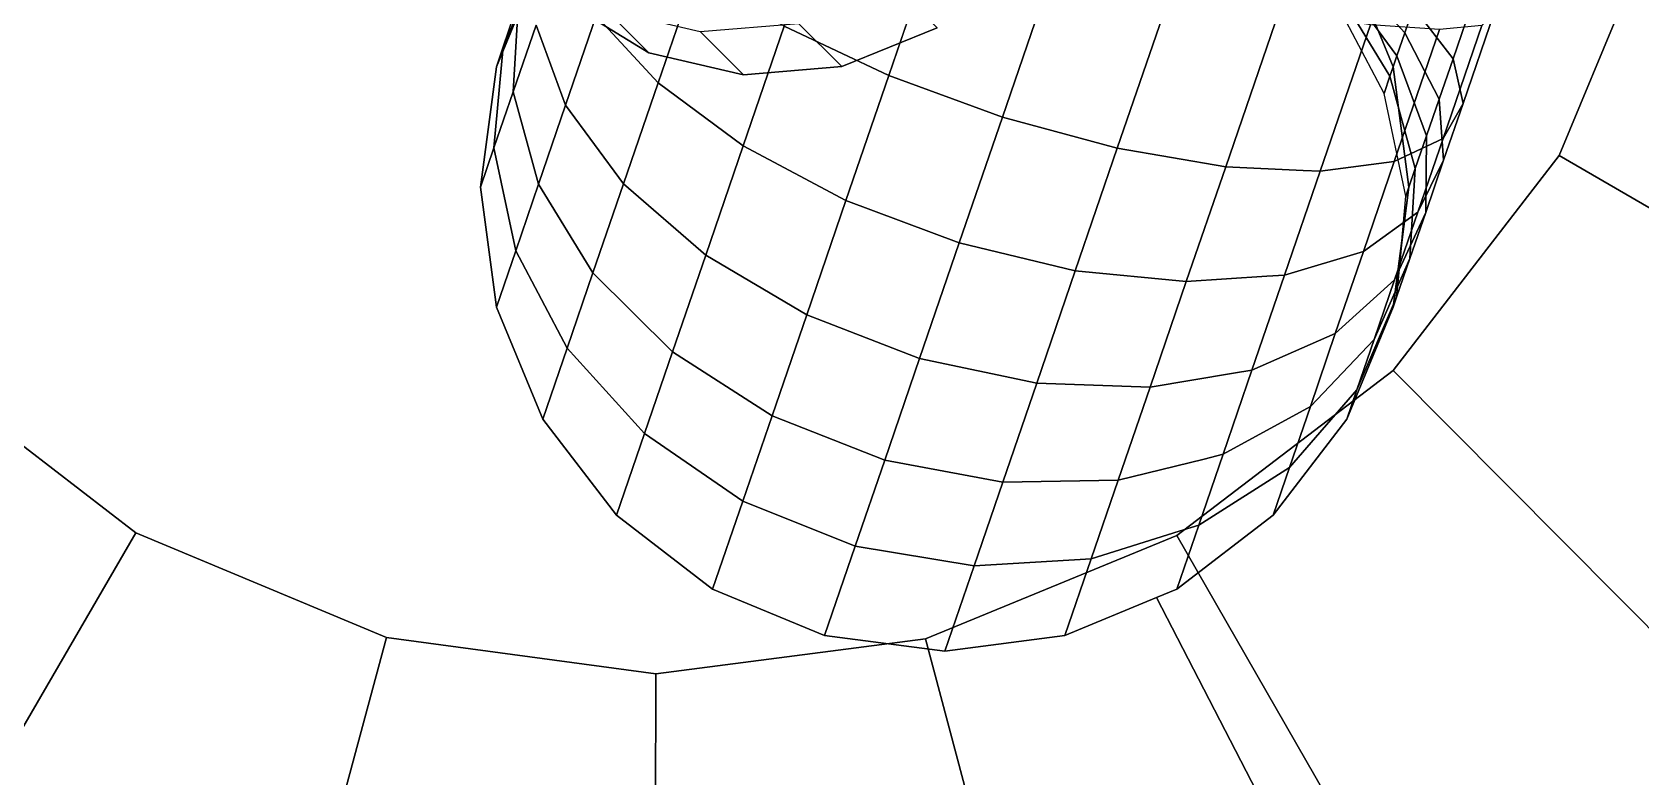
# Model space of a CAD drawing. Header units: metres. Extents: x -6.68 to -1.02, y 9.96 to 15.61.
# Drawn here: x -4.194 to -3.224, y 12.08 to 12.529 of the extents above; entities that cross this region are included whole.
import ezdxf

# ---------------------------------------------------------------- set-up
doc = ezdxf.new("R2010")
doc.units = ezdxf.units.M

msp = doc.modelspace()

# ---------------------------------------------------------------- linework, layer by layer
at = {"layer": '[Color_000]'}
for points, invisible_edges in [([(-3.8177, 12.1419, 1.2), (-3.97711, 13.37703, 1.2), (-3.8145, 13.39801, 1.2)], 13), ([(-3.8177, 12.1419, 1.2), (-3.8145, 13.39801, 1.2), (-3.65509, 12.16288, 1.2)], 3), ([(-3.65509, 12.16288, 1.2), (-3.8145, 13.39801, 1.2), (-3.652, 13.3762, 1.2)], 13), ([(-3.9802, 12.16371, 1.2), (-4.08225, 13.33379, 1.2), (-3.97711, 13.37703, 1.2)], 13), ([(-3.9802, 12.16371, 1.2), (-3.97711, 13.37703, 1.2), (-3.8177, 12.1419, 1.2)], 3), ([(-3.65509, 12.16288, 1.2), (-3.652, 13.3762, 1.2), (-3.54995, 12.20612, 1.2)], 3), ([(-3.54995, 12.20612, 1.2), (-3.652, 13.3762, 1.2), (-3.50068, 13.31307, 1.2)], 13), ([(-3.9802, 12.16371, 1.2), (-4.12874, 13.31467, 1.2), (-4.08225, 13.33379, 1.2)], 13), ([(-4.13151, 12.22684, 1.2), (-4.25907, 13.21519, 1.2), (-4.12874, 13.31467, 1.2)], 13), ([(-4.13151, 12.22684, 1.2), (-4.12874, 13.31467, 1.2), (-3.9802, 12.16371, 1.2)], 3), ([(-3.54995, 12.20612, 1.2), (-3.50068, 13.31307, 1.2), (-3.50345, 12.22524, 1.2)], 3), ([(-3.50345, 12.22524, 1.2), (-3.50068, 13.31307, 1.2), (-3.37313, 12.32472, 1.2)], 3), ([(-3.37313, 12.32472, 1.2), (-3.50068, 13.31307, 1.2), (-3.37086, 13.21293, 1.2)], 13), ([(-4.26133, 12.32698, 1.2), (-4.25907, 13.21519, 1.2), (-4.13151, 12.22684, 1.2)], 3), ([(-3.37313, 12.32472, 1.2), (-3.37086, 13.21293, 1.2), (-3.27298, 12.45454, 1.2)], 3), ([(-3.27298, 12.45454, 1.2), (-3.37086, 13.21293, 1.2), (-3.27139, 13.0826, 1.2)], 13), ([(-3.27298, 12.45454, 1.2), (-3.27139, 13.0826, 1.2), (-3.20986, 12.60586, 1.2)], 3), ([(-3.67727, 12.50267, -10.44227), (-3.71345, 12.61072, -10.44164), (-3.74033, 12.53238, -10.42021)], 1), ([(-3.71345, 12.61072, -10.44164), (-3.67727, 12.50267, -10.44227), (-3.64725, 12.59017, -10.46621)], 1), ([(-3.60874, 12.47759, -10.44658), (-3.64725, 12.59017, -10.46621), (-3.67727, 12.50267, -10.44227)], 1), ([(-3.64725, 12.59017, -10.46621), (-3.60874, 12.47759, -10.44658), (-3.57672, 12.57094, -10.47212)], 1), ([(-3.88598, 12.57546, -10.04849), (-3.91396, 12.50793, -4.16), (-3.91396, 12.50793, -10.06771)], 1), ([(-3.91396, 12.50793, -4.16), (-3.88598, 12.57546, -10.04849), (-3.88598, 12.57546, -4.16)], 1), ([(-3.9098, 12.52003, -10.09031), (-3.88598, 12.57546, -10.04849), (-3.91396, 12.50793, -10.06771)], 1), ([(-3.88598, 12.57546, -10.04849), (-3.9098, 12.52003, -10.09031), (-3.88584, 12.57588, -10.04926)], 1), ([(-3.90052, 12.54711, -10.12603), (-3.88584, 12.57588, -10.04926), (-3.9098, 12.52003, -10.09031)], 1), ([(-3.40101, 12.57546, -4.16), (-3.37304, 12.50793, -10.01064), (-3.37304, 12.50793, -4.16)], 1), ([(-3.37304, 12.50793, -10.01064), (-3.40101, 12.57546, -4.16), (-3.37304, 12.50793, -10.02148)], 3), ([(-3.37304, 12.50793, -10.02148), (-3.40101, 12.57546, -4.16), (-3.40101, 12.57546, -10.00704)], 3), ([(-3.82196, 12.51646, -4.1736), (-3.89874, 12.57343, -4.64124), (-3.84806, 12.54256, -4.64866)], 1), ([(-3.89874, 12.57343, -4.64124), (-3.82196, 12.51646, -4.1736), (-3.8728, 12.54749, -4.16911)], 1), ([(-3.53943, 12.45884, -10.43285), (-3.57672, 12.57094, -10.47212), (-3.60874, 12.47759, -10.44658)], 1), ([(-3.57672, 12.57094, -10.47212), (-3.53943, 12.45884, -10.43285), (-3.50667, 12.55435, -10.45897)], 1), ([(-3.36597, 12.52855, -10.02655), (-3.40564, 12.56196, -9.9734), (-3.40326, 12.5689, -9.97814)], 1), ([(-3.40326, 12.5689, -9.97814), (-3.36075, 12.54375, -10.0336), (-3.36597, 12.52855, -10.02655)], 1), ([(-3.79363, 12.56469, -10.3819), (-3.8537, 12.53866, -10.30268), (-3.8164, 12.49831, -10.35109)], 1), ([(-3.76503, 12.46037, -10.38679), (-3.79363, 12.56469, -10.3819), (-3.8164, 12.49831, -10.35109)], 1), ([(-3.79363, 12.56469, -10.3819), (-3.76503, 12.46037, -10.38679), (-3.74033, 12.53238, -10.42021)], 1), ([(-3.67389, 12.55719, -4.65073), (-3.70568, 12.50816, -4.18045), (-3.73168, 12.53416, -4.65357)], 1), ([(-3.70568, 12.50816, -4.18045), (-3.67389, 12.55719, -4.65073), (-3.64816, 12.53145, -4.18233)], 1), ([(-3.37497, 12.50229, -10.00526), (-3.40952, 12.55066, -9.96073), (-3.40774, 12.55583, -9.96755)], 1), ([(-3.37075, 12.51461, -10.01702), (-3.40774, 12.55583, -9.96755), (-3.40564, 12.56196, -9.9734)], 1), ([(-3.40774, 12.55583, -9.96755), (-3.37304, 12.50793, -10.01064), (-3.37497, 12.50229, -10.00526)], 1), ([(-3.37304, 12.50793, -10.01064), (-3.40774, 12.55583, -9.96755), (-3.37075, 12.51461, -10.01702)], 3), ([(-3.40564, 12.56196, -9.9734), (-3.36597, 12.52855, -10.02655), (-3.37075, 12.51461, -10.01702)], 1), ([(-3.9098, 12.52003, -10.09031), (-3.90378, 12.49294, -10.17533), (-3.90052, 12.54711, -10.12603)], 1), ([(-3.88999, 12.53316, -10.21374), (-3.90052, 12.54711, -10.12603), (-3.90378, 12.49294, -10.17533)], 1), ([(-3.47405, 12.44771, -10.402), (-3.50667, 12.55435, -10.45897), (-3.53943, 12.45884, -10.43285)], 1), ([(-3.50667, 12.55435, -10.45897), (-3.47405, 12.44771, -10.402), (-3.44187, 12.54153, -10.42767)], 1), ([(-3.40952, 12.55066, -9.96073), (-3.37497, 12.50229, -10.00526), (-3.37853, 12.49191, -9.99156)], 1), ([(-3.36075, 12.54375, -10.0336), (-3.32323, 12.55286, -10.10659), (-3.33695, 12.51286, -10.09565)], 1), ([(-3.31216, 12.54048, -10.1785), (-3.33695, 12.51286, -10.09565), (-3.32323, 12.55286, -10.10659)], 1), ([(-3.8537, 12.53866, -10.30268), (-3.88999, 12.53316, -10.21374), (-3.87218, 12.48479, -10.26584)], 1), ([(-3.87218, 12.48479, -10.26584), (-3.8164, 12.49831, -10.35109), (-3.8537, 12.53866, -10.30268)], 1), ([(-3.76496, 12.50305, -4.17747), (-3.84806, 12.54256, -4.64866), (-3.79108, 12.52917, -4.65287)], 1), ([(-3.84806, 12.54256, -4.64866), (-3.76496, 12.50305, -4.17747), (-3.82196, 12.51646, -4.1736)], 1), ([(-3.42741, 12.44545, -10.36447), (-3.44187, 12.54153, -10.42767), (-3.47405, 12.44771, -10.402)], 1), ([(-3.44187, 12.54153, -10.42767), (-3.42741, 12.44545, -10.36447), (-3.39674, 12.53484, -10.38892)], 3), ([(-3.33695, 12.51286, -10.09565), (-3.36597, 12.52855, -10.02655), (-3.36075, 12.54375, -10.0336)], 1), ([(-3.33695, 12.51286, -10.09565), (-3.31216, 12.54048, -10.1785), (-3.33088, 12.48591, -10.16357)], 1), ([(-3.31959, 12.53281, -10.25135), (-3.33088, 12.48591, -10.16357), (-3.31216, 12.54048, -10.1785)], 1), ([(-3.90378, 12.49294, -10.17533), (-3.87218, 12.48479, -10.26584), (-3.88999, 12.53316, -10.21374)], 1), ([(-3.70568, 12.50816, -4.18045), (-3.79108, 12.52917, -4.65287), (-3.73168, 12.53416, -4.65357)], 1), ([(-3.79108, 12.52917, -4.65287), (-3.70568, 12.50816, -4.18045), (-3.76496, 12.50305, -4.17747)], 1), ([(-3.70308, 12.42742, -10.40734), (-3.74033, 12.53238, -10.42021), (-3.76503, 12.46037, -10.38679)], 1), ([(-3.74033, 12.53238, -10.42021), (-3.70308, 12.42742, -10.40734), (-3.67727, 12.50267, -10.44227)], 1), ([(-3.39674, 12.53484, -10.38892), (-3.42741, 12.44545, -10.36447), (-3.41706, 12.44495, -10.35615)], 13), ([(-3.39674, 12.53484, -10.38892), (-3.41706, 12.44495, -10.35615), (-3.38674, 12.53336, -10.38033)], 1), ([(-3.37235, 12.45075, -10.29841), (-3.38674, 12.53336, -10.38033), (-3.41706, 12.44495, -10.35615)], 1), ([(-3.38674, 12.53336, -10.38033), (-3.37235, 12.45075, -10.29841), (-3.34503, 12.53038, -10.32019)], 1), ([(-3.34295, 12.46472, -10.23273), (-3.34503, 12.53038, -10.32019), (-3.37235, 12.45075, -10.29841)], 1), ([(-3.34529, 12.48854, -10.08437), (-3.37075, 12.51461, -10.01702), (-3.36597, 12.52855, -10.02655)], 1), ([(-3.36597, 12.52855, -10.02655), (-3.33695, 12.51286, -10.09565), (-3.34529, 12.48854, -10.08437)], 1), ([(-3.34503, 12.53038, -10.32019), (-3.34295, 12.46472, -10.23273), (-3.31959, 12.53281, -10.25135)], 1), ([(-3.33088, 12.48591, -10.16357), (-3.31959, 12.53281, -10.25135), (-3.34295, 12.46472, -10.23273)], 1), ([(-3.91396, 12.50793, -10.06771), (-3.91541, 12.45904, -10.13062), (-3.9098, 12.52003, -10.09031)], 1), ([(-3.90378, 12.49294, -10.17533), (-3.9098, 12.52003, -10.09031), (-3.91541, 12.45904, -10.13062)], 1), ([(-3.91541, 12.45904, -10.13062), (-3.91396, 12.50793, -10.06771), (-3.9235, 12.43546, -10.08658)], 1), ([(-3.91396, 12.50793, -10.06771), (-3.9235, 12.43546, -4.16), (-3.9235, 12.43546, -10.08658)], 1), ([(-3.9235, 12.43546, -4.16), (-3.91396, 12.50793, -10.06771), (-3.91396, 12.50793, -4.16)], 1), ([(-3.35294, 12.46625, -10.06912), (-3.37497, 12.50229, -10.00526), (-3.37304, 12.50793, -10.01064)], 13), ([(-3.35294, 12.46625, -10.06912), (-3.37304, 12.50793, -10.01064), (-3.37075, 12.51461, -10.01702)], 1), ([(-3.37304, 12.50793, -4.16), (-3.3635, 12.43546, -10.03569), (-3.3635, 12.43546, -4.16)], 1), ([(-3.3635, 12.43546, -10.03569), (-3.37304, 12.50793, -4.16), (-3.3635, 12.43546, -10.03872)], 3), ([(-3.3635, 12.43546, -10.03872), (-3.37304, 12.50793, -4.16), (-3.37304, 12.50793, -10.02148)], 3), ([(-3.37304, 12.50793, -10.02148), (-3.37304, 12.50793, -4.16), (-3.37304, 12.50793, -10.01064)], 1), ([(-3.37075, 12.51461, -10.01702), (-3.34529, 12.48854, -10.08437), (-3.35294, 12.46625, -10.06912)], 1), ([(-3.33088, 12.48591, -10.16357), (-3.34529, 12.48854, -10.08437), (-3.33695, 12.51286, -10.09565)], 1), ([(-3.8164, 12.49831, -10.35109), (-3.87218, 12.48479, -10.26584), (-3.83728, 12.43744, -10.30946)], 1), ([(-3.78768, 12.39434, -10.34163), (-3.8164, 12.49831, -10.35109), (-3.83728, 12.43744, -10.30946)], 1), ([(-3.8164, 12.49831, -10.35109), (-3.78768, 12.39434, -10.34163), (-3.76503, 12.46037, -10.38679)], 1), ([(-3.63477, 12.4017, -10.41136), (-3.67727, 12.50267, -10.44227), (-3.70308, 12.42742, -10.40734)], 1), ([(-3.67727, 12.50267, -10.44227), (-3.63477, 12.4017, -10.41136), (-3.60874, 12.47759, -10.44658)], 1), ([(-3.3597, 12.44654, -10.0503), (-3.37853, 12.49191, -9.99156), (-3.37497, 12.50229, -10.00526)], 1), ([(-3.37497, 12.50229, -10.00526), (-3.35294, 12.46625, -10.06912), (-3.3597, 12.44654, -10.0503)], 1), ([(-3.91541, 12.45904, -10.13062), (-3.88851, 12.43719, -10.22037), (-3.90378, 12.49294, -10.17533)], 1), ([(-3.87218, 12.48479, -10.26584), (-3.90378, 12.49294, -10.17533), (-3.88851, 12.43719, -10.22037)], 1), ([(-3.37853, 12.49191, -9.99156), (-3.3635, 12.43546, -10.03569), (-3.36539, 12.42993, -10.02839)], 1), ([(-3.3635, 12.43546, -10.03569), (-3.37853, 12.49191, -9.99156), (-3.3597, 12.44654, -10.0503)], 3), ([(-3.34264, 12.45161, -10.14765), (-3.35294, 12.46625, -10.06912), (-3.34529, 12.48854, -10.08437)], 1), ([(-3.34529, 12.48854, -10.08437), (-3.33088, 12.48591, -10.16357), (-3.34264, 12.45161, -10.14765)], 1), ([(-3.88851, 12.43719, -10.22037), (-3.83728, 12.43744, -10.30946), (-3.87218, 12.48479, -10.26584)], 1), ([(-3.34295, 12.46472, -10.23273), (-3.34264, 12.45161, -10.14765), (-3.33088, 12.48591, -10.16357)], 1), ([(-3.56477, 12.38497, -10.39856), (-3.60874, 12.47759, -10.44658), (-3.63477, 12.4017, -10.41136)], 1), ([(-3.60874, 12.47759, -10.44658), (-3.56477, 12.38497, -10.39856), (-3.53943, 12.45884, -10.43285)], 1), ([(-3.9235, 12.43546, -10.08658), (-3.90227, 12.39706, -10.16745), (-3.91541, 12.45904, -10.13062)], 1), ([(-3.88851, 12.43719, -10.22037), (-3.91541, 12.45904, -10.13062), (-3.90227, 12.39706, -10.16745)], 1), ([(-3.72675, 12.35841, -10.36015), (-3.76503, 12.46037, -10.38679), (-3.78768, 12.39434, -10.34163)], 1), ([(-3.76503, 12.46037, -10.38679), (-3.72675, 12.35841, -10.36015), (-3.70308, 12.42742, -10.40734)], 1), ([(-3.49784, 12.37837, -10.36982), (-3.53943, 12.45884, -10.43285), (-3.56477, 12.38497, -10.39856)], 1), ([(-3.53943, 12.45884, -10.43285), (-3.49784, 12.37837, -10.36982), (-3.47405, 12.44771, -10.402)], 1), ([(-3.37235, 12.45075, -10.29841), (-3.3582, 12.42026, -10.21209), (-3.34295, 12.46472, -10.23273)], 1), ([(-3.35343, 12.42016, -10.12614), (-3.3597, 12.44654, -10.0503), (-3.35294, 12.46625, -10.06912)], 1), ([(-3.34264, 12.45161, -10.14765), (-3.34295, 12.46472, -10.23273), (-3.3582, 12.42026, -10.21209)], 1), ([(-3.35294, 12.46625, -10.06912), (-3.34264, 12.45161, -10.14765), (-3.35343, 12.42016, -10.12614)], 1), ([(-3.41706, 12.44495, -10.35615), (-3.39091, 12.39664, -10.2733), (-3.37235, 12.45075, -10.29841)], 1), ([(-3.3582, 12.42026, -10.21209), (-3.37235, 12.45075, -10.29841), (-3.39091, 12.39664, -10.2733)], 1), ([(-3.3582, 12.42026, -10.21209), (-3.35343, 12.42016, -10.12614), (-3.34264, 12.45161, -10.14765)], 1), ([(-3.4493, 12.38163, -10.33485), (-3.47405, 12.44771, -10.402), (-3.49784, 12.37837, -10.36982)], 1), ([(-3.47405, 12.44771, -10.402), (-3.4493, 12.38163, -10.33485), (-3.42741, 12.44545, -10.36447)], 3), ([(-3.42741, 12.44545, -10.36447), (-3.4493, 12.38163, -10.33485), (-3.43854, 12.38235, -10.3271)], 13), ([(-3.42741, 12.44545, -10.36447), (-3.43854, 12.38235, -10.3271), (-3.41706, 12.44495, -10.35615)], 1), ([(-3.39091, 12.39664, -10.2733), (-3.41706, 12.44495, -10.35615), (-3.43854, 12.38235, -10.3271)], 1), ([(-3.36296, 12.39237, -10.0996), (-3.36809, 12.40055, -10.04781), (-3.3597, 12.44654, -10.0503)], 3), ([(-3.3597, 12.44654, -10.0503), (-3.36809, 12.40055, -10.04781), (-3.3635, 12.43546, -10.03569)], 3), ([(-3.3597, 12.44654, -10.0503), (-3.35343, 12.42016, -10.12614), (-3.36296, 12.39237, -10.0996)], 1), ([(-3.9235, 12.43546, -10.08658), (-3.91396, 12.36299, -4.16), (-3.91396, 12.36299, -10.10382)], 1), ([(-3.91396, 12.36299, -4.16), (-3.9235, 12.43546, -10.08658), (-3.9235, 12.43546, -4.16)], 1), ([(-3.90227, 12.39706, -10.16745), (-3.9235, 12.43546, -10.08658), (-3.91396, 12.36299, -10.10382)], 1), ([(-3.90227, 12.39706, -10.16745), (-3.85573, 12.38365, -10.25808), (-3.88851, 12.43719, -10.22037)], 1), ([(-3.83728, 12.43744, -10.30946), (-3.88851, 12.43719, -10.22037), (-3.85573, 12.38365, -10.25808)], 1), ([(-3.85573, 12.38365, -10.25808), (-3.78768, 12.39434, -10.34163), (-3.83728, 12.43744, -10.30946)], 1), ([(-3.3635, 12.43546, -4.16), (-3.37304, 12.36299, -10.05759), (-3.37304, 12.36299, -4.16)], 1), ([(-3.37304, 12.36299, -10.05759), (-3.3635, 12.43546, -4.16), (-3.36809, 12.40055, -10.04781)], 3), ([(-3.3635, 12.43546, -10.03569), (-3.36809, 12.40055, -10.04781), (-3.36539, 12.42993, -10.02839)], 1), ([(-3.36809, 12.40055, -10.04781), (-3.3635, 12.43546, -4.16), (-3.3635, 12.43546, -10.03872)], 3), ([(-3.3635, 12.43546, -10.03872), (-3.3635, 12.43546, -4.16), (-3.3635, 12.43546, -10.03569)], 1), ([(-3.65864, 12.33211, -10.36377), (-3.70308, 12.42742, -10.40734), (-3.72675, 12.35841, -10.36015)], 1), ([(-3.70308, 12.42742, -10.40734), (-3.65864, 12.33211, -10.36377), (-3.63477, 12.4017, -10.41136)], 1), ([(-3.39091, 12.39664, -10.2733), (-3.37218, 12.3795, -10.18421), (-3.3582, 12.42026, -10.21209)], 1), ([(-3.35343, 12.42016, -10.12614), (-3.3582, 12.42026, -10.21209), (-3.37218, 12.3795, -10.18421)], 1), ([(-3.37218, 12.3795, -10.18421), (-3.36296, 12.39237, -10.0996), (-3.35343, 12.42016, -10.12614)], 1), ([(-3.588, 12.31724, -10.35224), (-3.63477, 12.4017, -10.41136), (-3.65864, 12.33211, -10.36377)], 1), ([(-3.63477, 12.4017, -10.41136), (-3.588, 12.31724, -10.35224), (-3.56477, 12.38497, -10.39856)], 1), ([(-3.36809, 12.40055, -10.04781), (-3.36296, 12.39237, -10.0996), (-3.371, 12.36894, -10.0687)], 1), ([(-3.91396, 12.36299, -10.10382), (-3.87129, 12.33831, -10.19828), (-3.90227, 12.39706, -10.16745)], 1), ([(-3.85573, 12.38365, -10.25808), (-3.90227, 12.39706, -10.16745), (-3.87129, 12.33831, -10.19828)], 1), ([(-3.78768, 12.39434, -10.34163), (-3.85573, 12.38365, -10.25808), (-3.8077, 12.33598, -10.28589)], 1), ([(-3.74767, 12.29743, -10.30191), (-3.78768, 12.39434, -10.34163), (-3.8077, 12.33598, -10.28589)], 1), ([(-3.78768, 12.39434, -10.34163), (-3.74767, 12.29743, -10.30191), (-3.72675, 12.35841, -10.36015)], 1), ([(-3.43854, 12.38235, -10.3271), (-3.40793, 12.34702, -10.23936), (-3.39091, 12.39664, -10.2733)], 1), ([(-3.37218, 12.3795, -10.18421), (-3.39091, 12.39664, -10.2733), (-3.40793, 12.34702, -10.23936)], 1), ([(-3.38454, 12.34347, -10.1498), (-3.371, 12.36894, -10.0687), (-3.36296, 12.39237, -10.0996)], 1), ([(-3.36296, 12.39237, -10.0996), (-3.37218, 12.3795, -10.18421), (-3.38454, 12.34347, -10.1498)], 1), ([(-3.87129, 12.33831, -10.19828), (-3.8077, 12.33598, -10.28589), (-3.85573, 12.38365, -10.25808)], 1), ([(-3.51965, 12.3148, -10.32634), (-3.56477, 12.38497, -10.39856), (-3.588, 12.31724, -10.35224)], 1), ([(-3.56477, 12.38497, -10.39856), (-3.51965, 12.3148, -10.32634), (-3.49784, 12.37837, -10.36982)], 1), ([(-3.49784, 12.37837, -10.36982), (-3.46937, 12.32311, -10.29483), (-3.4493, 12.38163, -10.33485)], 3), ([(-3.4493, 12.38163, -10.33485), (-3.46937, 12.32311, -10.29483), (-3.45823, 12.32496, -10.28784)], 13), ([(-3.40793, 12.34702, -10.23936), (-3.43854, 12.38235, -10.3271), (-3.45823, 12.32496, -10.28784)], 1), ([(-3.4493, 12.38163, -10.33485), (-3.45823, 12.32496, -10.28784), (-3.43854, 12.38235, -10.3271)], 1), ([(-3.46937, 12.32311, -10.29483), (-3.49784, 12.37837, -10.36982), (-3.51965, 12.3148, -10.32634)], 1), ([(-3.40793, 12.34702, -10.23936), (-3.38454, 12.34347, -10.1498), (-3.37218, 12.3795, -10.18421)], 1), ([(-3.91396, 12.36299, -10.10382), (-3.88598, 12.29546, -4.16), (-3.88598, 12.29546, -10.11826)], 1), ([(-3.88598, 12.29546, -4.16), (-3.91396, 12.36299, -10.10382), (-3.91396, 12.36299, -4.16)], 1), ([(-3.87129, 12.33831, -10.19828), (-3.91396, 12.36299, -10.10382), (-3.88598, 12.29546, -10.11826)], 1), ([(-3.37304, 12.36299, -10.05759), (-3.39496, 12.3131, -10.10975), (-3.40101, 12.29546, -10.07681)], 1), ([(-3.37304, 12.36299, -4.16), (-3.40101, 12.29546, -10.07681), (-3.40101, 12.29546, -4.16)], 1), ([(-3.40101, 12.29546, -10.07681), (-3.37304, 12.36299, -4.16), (-3.37304, 12.36299, -10.05759)], 1), ([(-3.39496, 12.3131, -10.10975), (-3.37304, 12.36299, -10.05759), (-3.371, 12.36894, -10.0687)], 1), ([(-3.371, 12.36894, -10.0687), (-3.38454, 12.34347, -10.1498), (-3.39496, 12.3131, -10.10975)], 1), ([(-3.67974, 12.27062, -10.30504), (-3.72675, 12.35841, -10.36015), (-3.74767, 12.29743, -10.30191)], 1), ([(-3.72675, 12.35841, -10.36015), (-3.67974, 12.27062, -10.30504), (-3.65864, 12.33211, -10.36377)], 1), ([(-3.45823, 12.32496, -10.28784), (-3.42297, 12.30317, -10.19748), (-3.40793, 12.34702, -10.23936)], 1), ([(-3.38454, 12.34347, -10.1498), (-3.40793, 12.34702, -10.23936), (-3.42297, 12.30317, -10.19748)], 1), ([(-3.42297, 12.30317, -10.19748), (-3.39496, 12.3131, -10.10975), (-3.38454, 12.34347, -10.1498)], 1), ([(-3.88598, 12.29546, -10.11826), (-3.82457, 12.2868, -10.22102), (-3.87129, 12.33831, -10.19828)], 1), ([(-3.8077, 12.33598, -10.28589), (-3.87129, 12.33831, -10.19828), (-3.82457, 12.2868, -10.22102)], 1), ([(-3.7653, 12.24603, -10.23411), (-3.8077, 12.33598, -10.28589), (-3.82457, 12.2868, -10.22102)], 1), ([(-3.8077, 12.33598, -10.28589), (-3.7653, 12.24603, -10.23411), (-3.74767, 12.29743, -10.30191)], 1), ([(-3.60854, 12.25738, -10.29507), (-3.65864, 12.33211, -10.36377), (-3.67974, 12.27062, -10.30504)], 1), ([(-3.65864, 12.33211, -10.36377), (-3.60854, 12.25738, -10.29507), (-3.588, 12.31724, -10.35224)], 1), ([(-3.46937, 12.32311, -10.29483), (-3.53892, 12.25861, -10.27268), (-3.45823, 12.32496, -10.28784)], 3), ([(-3.45823, 12.32496, -10.28784), (-3.53892, 12.25861, -10.27268), (-3.47563, 12.27423, -10.23939)], 3), ([(-3.53892, 12.25861, -10.27268), (-3.46937, 12.32311, -10.29483), (-3.51965, 12.3148, -10.32634)], 1), ([(-3.42297, 12.30317, -10.19748), (-3.45823, 12.32496, -10.28784), (-3.47563, 12.27423, -10.23939)], 1), ([(-3.60854, 12.25738, -10.29507), (-3.51965, 12.3148, -10.32634), (-3.588, 12.31724, -10.35224)], 1), ([(-3.51965, 12.3148, -10.32634), (-3.60854, 12.25738, -10.29507), (-3.53892, 12.25861, -10.27268)], 1), ([(-3.43565, 12.26621, -10.14873), (-3.40101, 12.29546, -10.07681), (-3.39496, 12.3131, -10.10975)], 1), ([(-3.39496, 12.3131, -10.10975), (-3.42297, 12.30317, -10.19748), (-3.43565, 12.26621, -10.14873)], 1), ([(-3.49029, 12.23147, -10.183), (-3.42297, 12.30317, -10.19748), (-3.47563, 12.27423, -10.23939)], 1), ([(-3.42297, 12.30317, -10.19748), (-3.49029, 12.23147, -10.183), (-3.43565, 12.26621, -10.14873)], 1), ([(-3.88598, 12.29546, -10.11826), (-3.84149, 12.23747, -4.16), (-3.84149, 12.23747, -10.1289)], 1), ([(-3.84149, 12.23747, -4.16), (-3.88598, 12.29546, -10.11826), (-3.88598, 12.29546, -4.16)], 1), ([(-3.82457, 12.2868, -10.22102), (-3.88598, 12.29546, -10.11826), (-3.84149, 12.23747, -10.1289)], 1), ([(-3.69752, 12.21879, -10.23667), (-3.74767, 12.29743, -10.30191), (-3.7653, 12.24603, -10.23411)], 1), ([(-3.74767, 12.29743, -10.30191), (-3.69752, 12.21879, -10.23667), (-3.67974, 12.27062, -10.30504)], 1), ([(-3.40101, 12.29546, -10.07681), (-3.43565, 12.26621, -10.14873), (-3.44551, 12.23747, -10.09506)], 1), ([(-3.40101, 12.29546, -4.16), (-3.44551, 12.23747, -10.09506), (-3.44551, 12.23747, -4.16)], 1), ([(-3.44551, 12.23747, -10.09506), (-3.40101, 12.29546, -4.16), (-3.40101, 12.29546, -10.07681)], 1), ([(-3.7835, 12.19298, -10.13503), (-3.82457, 12.2868, -10.22102), (-3.84149, 12.23747, -10.1289)], 1), ([(-3.82457, 12.2868, -10.22102), (-3.7835, 12.19298, -10.13503), (-3.7653, 12.24603, -10.23411)], 1), ([(-3.48711, 12.27139, -10.24543), (-3.55516, 12.21125, -10.21021), (-3.47563, 12.27423, -10.23939)], 3), ([(-3.47563, 12.27423, -10.23939), (-3.55516, 12.21125, -10.21021), (-3.49029, 12.23147, -10.183)], 3), ([(-3.47563, 12.27423, -10.23939), (-3.53892, 12.25861, -10.27268), (-3.48711, 12.27139, -10.24543)], 1), ([(-3.69752, 12.21879, -10.23667), (-3.60854, 12.25738, -10.29507), (-3.67974, 12.27062, -10.30504)], 1), ([(-3.55516, 12.21125, -10.21021), (-3.48711, 12.27139, -10.24543), (-3.53892, 12.25861, -10.27268)], 1), ([(-3.5035, 12.19298, -10.1111), (-3.43565, 12.26621, -10.14873), (-3.49029, 12.23147, -10.183)], 1), ([(-3.43565, 12.26621, -10.14873), (-3.5035, 12.19298, -10.1111), (-3.44551, 12.23747, -10.09506)], 1), ([(-3.60854, 12.25738, -10.29507), (-3.69752, 12.21879, -10.23667), (-3.62584, 12.20692, -10.22852)], 1), ([(-3.62584, 12.20692, -10.22852), (-3.53892, 12.25861, -10.27268), (-3.60854, 12.25738, -10.29507)], 1), ([(-3.53892, 12.25861, -10.27268), (-3.62584, 12.20692, -10.22852), (-3.55516, 12.21125, -10.21021)], 1), ([(-3.71597, 12.165, -10.13623), (-3.7653, 12.24603, -10.23411), (-3.7835, 12.19298, -10.13503)], 1), ([(-3.7653, 12.24603, -10.23411), (-3.71597, 12.165, -10.13623), (-3.69752, 12.21879, -10.23667)], 1), ([(-3.84149, 12.23747, -10.1289), (-3.7835, 12.19298, -4.16), (-3.7835, 12.19298, -10.13503)], 1), ([(-3.7835, 12.19298, -4.16), (-3.84149, 12.23747, -10.1289), (-3.84149, 12.23747, -4.16)], 1), ([(-3.5035, 12.19298, -4.16), (-3.44551, 12.23747, -10.09506), (-3.5035, 12.19298, -10.1111)], 1), ([(-3.44551, 12.23747, -10.09506), (-3.5035, 12.19298, -4.16), (-3.44551, 12.23747, -4.16)], 1), ([(-3.50206, 12.2278, -10.18794), (-3.57103, 12.165, -10.12385), (-3.49029, 12.23147, -10.183)], 3), ([(-3.49029, 12.23147, -10.183), (-3.57103, 12.165, -10.12385), (-3.5035, 12.19298, -10.1111)], 3), ([(-3.57103, 12.165, -10.12385), (-3.50206, 12.2278, -10.18794), (-3.55516, 12.21125, -10.21021)], 1), ([(-3.49029, 12.23147, -10.183), (-3.55516, 12.21125, -10.21021), (-3.50206, 12.2278, -10.18794)], 1), ([(-3.71597, 12.165, -10.13623), (-3.62584, 12.20692, -10.22852), (-3.69752, 12.21879, -10.23667)], 1), ([(-3.62584, 12.20692, -10.22852), (-3.71597, 12.165, -10.13623), (-3.6435, 12.15546, -10.13242)], 1), ([(-3.6435, 12.15546, -10.13242), (-3.55516, 12.21125, -10.21021), (-3.62584, 12.20692, -10.22852)], 1), ([(-3.55516, 12.21125, -10.21021), (-3.6435, 12.15546, -10.13242), (-3.57103, 12.165, -10.12385)], 1), ([(-3.7835, 12.19298, -10.13503), (-3.71597, 12.165, -4.16), (-3.71597, 12.165, -10.13623)], 1), ([(-3.71597, 12.165, -4.16), (-3.7835, 12.19298, -10.13503), (-3.7835, 12.19298, -4.16)], 1), ([(-3.51575, 12.1879, -10.11342), (-3.57103, 12.165, -4.16), (-3.5035, 12.19298, -10.1111)], 3), ([(-3.5035, 12.19298, -10.1111), (-3.57103, 12.165, -4.16), (-3.5035, 12.19298, -4.16)], 3), ([(-3.5035, 12.19298, -4.16), (-3.57103, 12.165, -4.16), (-3.51575, 12.1879, -4.16)], 1), ([(-3.5035, 12.19298, -10.1111), (-3.57103, 12.165, -10.12385), (-3.51575, 12.1879, -10.11342)], 1), ([(-3.57103, 12.165, -4.16), (-3.51575, 12.1879, -10.11342), (-3.57103, 12.165, -10.12385)], 1), ([(-3.71597, 12.165, -4.16), (-3.6435, 12.15546, -10.13242), (-3.71597, 12.165, -10.13623)], 1), ([(-3.6435, 12.15546, -10.13242), (-3.71597, 12.165, -4.16), (-3.6435, 12.15546, -4.16)], 1), ([(-3.6435, 12.15546, -4.16), (-3.57103, 12.165, -10.12385), (-3.6435, 12.15546, -10.13242)], 1), ([(-3.57103, 12.165, -10.12385), (-3.6435, 12.15546, -4.16), (-3.57103, 12.165, -4.16)], 1)]:
    msp.add_3dface(points, dxfattribs=dict(at, invisible_edges=invisible_edges))
msp.add_3dface([(-3.36809, 12.40055, -10.04781), (-3.371, 12.36894, -10.0687), (-3.37304, 12.36299, -10.05759)], dxfattribs=at)
at = {"layer": '[Metal_Corrogated_Shiny]'}
for points, invisible_edges in [([(-3.40101, 12.57546, -4.16), (-3.28155, 14.44434, -4.16), (-3.37304, 12.50793, -4.16)], 3), ([(-3.37304, 12.50793, -4.16), (-3.28155, 14.44434, -4.16), (-3.3635, 12.43546, -4.16)], 3), ([(-3.01011, 11.208, -4.16), (-3.3635, 12.43546, -4.16), (-3.28155, 14.44434, -4.16)], 15), ([(-3.01011, 11.208, -4.16), (-3.28155, 14.44434, -4.16), (-2.8664, 14.24894, -4.16)], 13), ([(-4.35065, 11.09557, -4.16), (-4.62209, 14.33191, -4.16), (-3.91396, 12.50793, -4.16)], 15), ([(-3.91396, 12.50793, -4.16), (-4.62209, 14.33191, -4.16), (-3.8161, 12.76996, -4.16)], 13), ([(-3.81478, 13.01833, -4.14643), (-3.76496, 12.50305, -4.17747), (-3.75725, 13.04162, -4.14831)], 3), ([(-3.75725, 13.04162, -4.14831), (-3.76496, 12.50305, -4.17747), (-3.70568, 12.50816, -4.18045)], 13), ([(-3.75725, 13.04162, -4.14831), (-3.70568, 12.50816, -4.18045), (-3.69797, 13.04673, -4.15128)], 3), ([(-3.69797, 13.04673, -4.15128), (-3.70568, 12.50816, -4.18045), (-3.64816, 12.53145, -4.18233)], 13), ([(-3.86663, 12.97845, -4.14577), (-3.82196, 12.51646, -4.1736), (-3.81478, 13.01833, -4.14643)], 3), ([(-3.81478, 13.01833, -4.14643), (-3.82196, 12.51646, -4.1736), (-3.76496, 12.50305, -4.17747)], 13), ([(-3.86663, 12.97845, -4.14577), (-3.8728, 12.54749, -4.16911), (-3.82196, 12.51646, -4.1736)], 13), ([(-3.91396, 12.50793, -4.16), (-3.8161, 12.76996, -4.16), (-3.88598, 12.57546, -4.16)], 3), ([(-3.71597, 12.165, -4.16), (-3.71597, 12.70592, -4.16), (-3.6435, 12.71546, -4.16)], 13), ([(-3.71597, 12.165, -4.16), (-3.6435, 12.71546, -4.16), (-3.6435, 12.15546, -4.16)], 3), ([(-3.6435, 12.15546, -4.16), (-3.6435, 12.71546, -4.16), (-3.57103, 12.70592, -4.16)], 13), ([(-3.71597, 12.165, -4.16), (-3.77124, 12.68303, -4.16), (-3.71597, 12.70592, -4.16)], 13), ([(-3.6435, 12.15546, -4.16), (-3.57103, 12.70592, -4.16), (-3.57103, 12.165, -4.16)], 3), ([(-3.57103, 12.165, -4.16), (-3.57103, 12.70592, -4.16), (-3.51575, 12.1879, -4.16)], 3), ([(-3.51575, 12.1879, -4.16), (-3.57103, 12.70592, -4.16), (-3.5035, 12.67795, -4.16)], 13), ([(-3.7835, 12.19298, -4.16), (-3.7835, 12.67795, -4.16), (-3.77124, 12.68303, -4.16)], 13), ([(-3.7835, 12.19298, -4.16), (-3.77124, 12.68303, -4.16), (-3.71597, 12.165, -4.16)], 3), ([(-3.84149, 12.23747, -4.16), (-3.84149, 12.63345, -4.16), (-3.7835, 12.67795, -4.16)], 13), ([(-3.84149, 12.23747, -4.16), (-3.7835, 12.67795, -4.16), (-3.7835, 12.19298, -4.16)], 3), ([(-3.51575, 12.1879, -4.16), (-3.5035, 12.67795, -4.16), (-3.5035, 12.19298, -4.16)], 3), ([(-3.5035, 12.19298, -4.16), (-3.5035, 12.67795, -4.16), (-3.44551, 12.63345, -4.16)], 13), ([(-3.88598, 12.29546, -4.16), (-3.88598, 12.57546, -4.16), (-3.84149, 12.63345, -4.16)], 13), ([(-3.88598, 12.29546, -4.16), (-3.84149, 12.63345, -4.16), (-3.84149, 12.23747, -4.16)], 3), ([(-3.5035, 12.19298, -4.16), (-3.44551, 12.63345, -4.16), (-3.44551, 12.23747, -4.16)], 3), ([(-3.44551, 12.23747, -4.16), (-3.44551, 12.63345, -4.16), (-3.40101, 12.29546, -4.16)], 3), ([(-3.40101, 12.29546, -4.16), (-3.44551, 12.63345, -4.16), (-3.40101, 12.57546, -4.16)], 13), ([(-2.62775, 12.44829, 0.51), (-3.27298, 12.45454, 1.2), (-3.20986, 12.60586, 1.2)], 1), ([(-3.88598, 12.29546, -4.16), (-3.91396, 12.50793, -4.16), (-3.88598, 12.57546, -4.16)], 13), ([(-3.40101, 12.29546, -4.16), (-3.40101, 12.57546, -4.16), (-3.37304, 12.50793, -4.16)], 13), ([(-4.35065, 11.09557, -4.16), (-3.91396, 12.50793, -4.16), (-3.9235, 12.43546, -4.16)], 13), ([(-3.91396, 12.50793, -4.16), (-3.91396, 12.36299, -4.16), (-3.9235, 12.43546, -4.16)], 1), ([(-3.91396, 12.36299, -4.16), (-3.91396, 12.50793, -4.16), (-3.88598, 12.29546, -4.16)], 3), ([(-3.40101, 12.29546, -4.16), (-3.37304, 12.50793, -4.16), (-3.37304, 12.36299, -4.16)], 3), ([(-3.37304, 12.36299, -4.16), (-3.37304, 12.50793, -4.16), (-3.3635, 12.43546, -4.16)], 1), ([(-3.27298, 12.45454, 1.2), (-2.94779, 11.89721, 0.51), (-3.37313, 12.32472, 1.2)], 1), ([(-3.27298, 12.45454, 1.2), (-2.62775, 12.44829, 0.51), (-2.75149, 12.15168, 0.51)], 1), ([(-2.94779, 11.89721, 0.51), (-3.27298, 12.45454, 1.2), (-2.75149, 12.15168, 0.51)], 1), ([(-3.9235, 12.43546, -4.16), (-3.89907, 11.01427, -4.16), (-4.35065, 11.09557, -4.16)], 13), ([(-3.89907, 11.01427, -4.16), (-3.9235, 12.43546, -4.16), (-3.91396, 12.36299, -4.16)], 13), ([(-3.01011, 11.208, -4.16), (-3.37304, 12.36299, -4.16), (-3.3635, 12.43546, -4.16)], 13), ([(-3.89907, 11.01427, -4.16), (-3.91396, 12.36299, -4.16), (-3.88598, 12.29546, -4.16)], 13), ([(-3.01011, 11.208, -4.16), (-3.40101, 12.29546, -4.16), (-3.37304, 12.36299, -4.16)], 13), ([(-4.43437, 11.70535, 0.51), (-4.26133, 12.32698, 1.2), (-4.13151, 12.22684, 1.2)], 1), ([(-3.37313, 12.32472, 1.2), (-3.20326, 11.70221, 0.51), (-3.50345, 12.22524, 1.2)], 1), ([(-3.20326, 11.70221, 0.51), (-3.37313, 12.32472, 1.2), (-2.94779, 11.89721, 0.51)], 1), ([(-3.89907, 11.01427, -4.16), (-3.88598, 12.29546, -4.16), (-3.44184, 11.05262, -4.16)], 3), ([(-3.44184, 11.05262, -4.16), (-3.88598, 12.29546, -4.16), (-3.84149, 12.23747, -4.16)], 13), ([(-3.01011, 11.208, -4.16), (-3.44551, 12.23747, -4.16), (-3.40101, 12.29546, -4.16)], 13), ([(-3.44184, 11.05262, -4.16), (-3.84149, 12.23747, -4.16), (-3.7835, 12.19298, -4.16)], 13), ([(-3.01011, 11.208, -4.16), (-3.5035, 12.19298, -4.16), (-3.44551, 12.23747, -4.16)], 13), ([(-4.13151, 12.22684, 1.2), (-4.13776, 11.5816, 0.51), (-4.43437, 11.70535, 0.51)], 1), ([(-4.13776, 11.5816, 0.51), (-4.13151, 12.22684, 1.2), (-3.9802, 12.16371, 1.2)], 1), ([(-3.20326, 11.70221, 0.51), (-3.65509, 12.16288, 1.2), (-3.50345, 12.22524, 1.2)], 3), ([(-3.50345, 12.22524, 1.2), (-3.65509, 12.16288, 1.2), (-3.54995, 12.20612, 1.2)], 1), ([(-3.44184, 11.05262, -4.16), (-3.7835, 12.19298, -4.16), (-3.71597, 12.165, -4.16)], 13), ([(-3.44184, 11.05262, -4.16), (-3.57103, 12.165, -4.16), (-3.51575, 12.1879, -4.16)], 13), ([(-3.5035, 12.19298, -4.16), (-3.01011, 11.208, -4.16), (-3.51575, 12.1879, -4.16)], 1), ([(-3.44184, 11.05262, -4.16), (-3.51575, 12.1879, -4.16), (-3.01011, 11.208, -4.16)], 1), ([(-3.9802, 12.16371, 1.2), (-3.81923, 11.53884, 0.51), (-4.13776, 11.5816, 0.51)], 1), ([(-3.81923, 11.53884, 0.51), (-3.9802, 12.16371, 1.2), (-3.8177, 12.1419, 1.2)], 1), ([(-3.50049, 11.57998, 0.51), (-3.8177, 12.1419, 1.2), (-3.65509, 12.16288, 1.2)], 1), ([(-3.44184, 11.05262, -4.16), (-3.71597, 12.165, -4.16), (-3.6435, 12.15546, -4.16)], 13), ([(-3.65509, 12.16288, 1.2), (-3.32255, 11.65316, 0.51), (-3.50049, 11.57998, 0.51)], 1), ([(-3.32255, 11.65316, 0.51), (-3.65509, 12.16288, 1.2), (-3.20326, 11.70221, 0.51)], 3), ([(-3.44184, 11.05262, -4.16), (-3.6435, 12.15546, -4.16), (-3.57103, 12.165, -4.16)], 13), ([(-3.8177, 12.1419, 1.2), (-3.50049, 11.57998, 0.51), (-3.81923, 11.53884, 0.51)], 1)]:
    msp.add_3dface(points, dxfattribs=dict(at, invisible_edges=invisible_edges))

doc.saveas('drawing.dxf')
